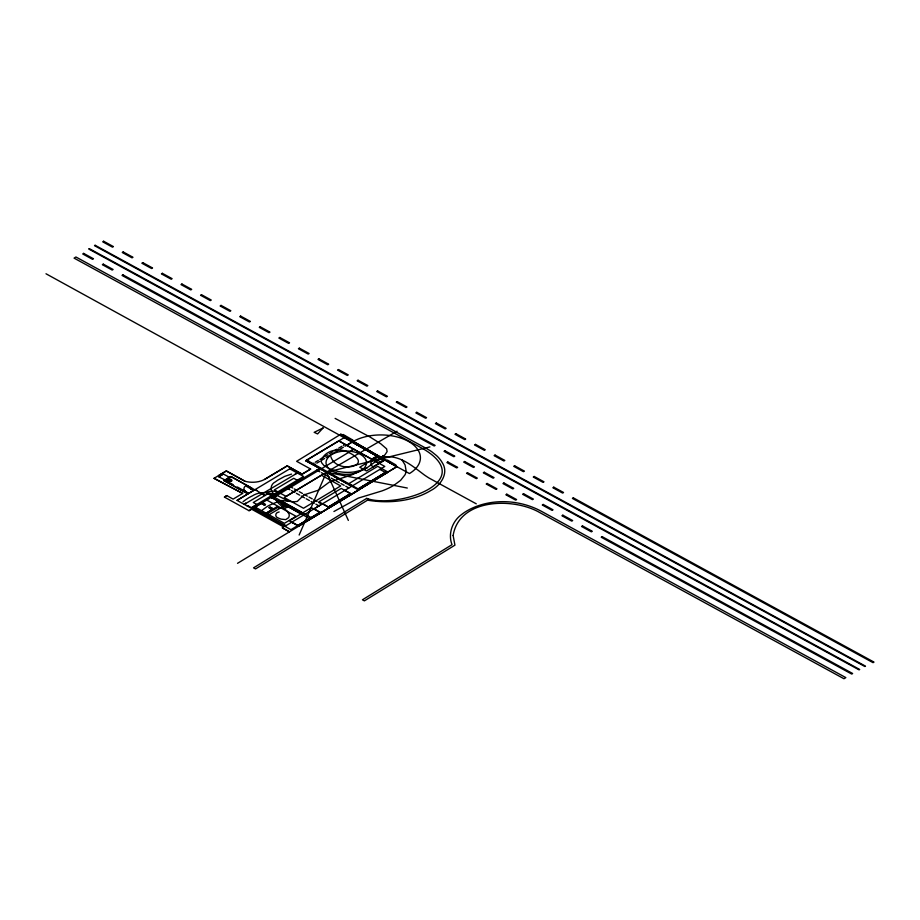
<?xml version="1.0" encoding="UTF-8"?>
<svg xmlns="http://www.w3.org/2000/svg" width="920" height="920" viewBox="0 0 920 920"><rect width="100%" height="100%" fill="white"/><g stroke="black" fill="none" stroke-linecap="round" stroke-linejoin="round"><path stroke-width="1.38" d="M299.149 535.026L326.485 472.201L397.06 431.227M243.064 501.722L245.203 500.066A52.175 30.118 0 0 1 252.367 495.868C263.925 488.635 277.495 494.902 287.937 501.124M262.119 510.186L266.892 506.713A41.618 24.023 0 0 1 269.537 505.206L279.99 500.767A8.786 5.071 0 0 1 282.175 500.56L293.813 501.86L297.309 501.411L304.002 494.891L318.504 490.141L329.383 482.046L351.118 475.145L367.034 467.831M372.358 459.551L376.993 456.262L352.303 441.922L353.257 441.37L352.199 441.91L376.694 456.09L377.683 455.515M372.45 459.574L377.085 456.274M374.67 458.562L381.018 462.231L372.979 466.911A10.281 5.934 0 0 1 372.876 459.839L378.683 455.722L385.399 459.597L366.471 470.971L359.754 467.233L378.028 456.262L384.755 460M379.822 469.361L386.423 473.006L385.434 472.454L358.179 488.957L359.225 489.497L348.76 483.69L377.683 466.336L388.148 472.144L320.7 512.854L311.397 507.644L289.409 520.835L298.77 526.033L358.719 490.107L305.785 460.69L338.847 440.887L372.876 459.85L378.396 455.929L340.745 434.194M372.968 459.862L378.476 455.952L340.86 434.205L296.631 461.311L310.672 469.062L302.162 474.156L287.258 465.876L264.488 479.469A17.261 9.97 0 0 1 244.846 481.229L226.331 470.948L218.523 475.628L219.708 476.203L223.33 474.007L229.517 477.365L230.92 476.525L254.759 489.773L237.049 500.388L250.884 508.012L303.554 476.456L289.696 468.809M333.925 511.508L358.214 498.134L381.823 490.969A61.571 35.546 0 0 0 394.128 485.15L400.545 480.412L405.007 474.823A30.601 17.664 0 0 0 406.134 470.936L405.099 464.979L401.971 459.839M320.93 512.716L314.111 508.783M366.678 498.398L253.552 567.858L255.518 568.928L367.517 500.169A66.516 38.398 0 0 0 381.857 501.653L384.296 501.71A61.272 35.374 0 0 0 417.116 496.857A62.479 36.075 0 0 0 430.916 490.452C440.668 485.495 449.167 473.144 442.232 462.645A56.752 32.763 0 0 0 436.632 455.676L431.779 451.766A61.203 35.34 0 0 0 426.063 448.293L75.923 256.99L74.06 258.117L424.212 449.431C478.457 482.574 395.577 509.036 366.678 498.398L369.081 499.778M265.443 504.608L262.188 502.803L265.512 504.585L264.511 505.172L261.257 503.378M248.894 493.304L245.663 491.602A8.096 4.681 0 0 1 245.617 485.841L250.539 488.681L251.62 488.048L230.92 476.525L224.031 480.666L247.871 493.902M247.33 506.103L247.94 505.747M328.371 507.058L350.52 493.591M358.236 488.968L385.434 472.454M329.866 506.448L349.634 494.454M359.685 488.37L384.721 473.179M298.391 525.837L319.033 513.303M328.911 507.322L351.084 493.867M358.731 489.233L384.905 473.294M359.927 488.508L385.928 472.73M299.541 525.136L320.286 512.578M360.168 488.635L385.216 473.455M237.532 563.316L396.945 466.624L385.158 459.804L379.166 463.346M229.413 477.399L224.008 480.642M224.48 497.03L226.906 495.569M315.215 462.254L318.332 460.368M319.895 459.436L323.012 457.562M333.971 450.995L337.088 449.121M338.652 448.19L341.791 446.303M316.825 463.151L319.953 461.276M321.517 460.345L324.645 458.459M335.593 451.904L338.721 450.018M340.285 449.075L343.413 447.2M219.064 475.928L221.961 474.191M237.13 500.353L289.788 468.797M305.785 460.69L344.413 437.506L396.899 466.659L358.271 489.842M346.748 445.28L353.257 441.37L344.977 446.269M268.099 493.66L253.287 502.515L257.025 504.528L251.597 507.782L247.871 505.781M310.58 469.073L302.07 474.168L287.155 465.888L264.58 479.447M223.433 473.972L221.524 473.857L213.98 478.342L242.684 493.396L233.139 499.111L226.826 495.604L224.388 497.076L249.044 510.703L251.585 509.174L283.751 526.999L282.313 527.861L289.455 531.829L282.359 527.838M311.098 517.558L290.938 529.667L252.793 508.461L271.331 497.341L272.642 498.065L274.263 497.087L272.964 496.374L319.631 468.395L326.485 472.201L407.307 488.037M249.044 510.703L251.654 509.139M252.793 508.461L261.326 503.343L264.58 505.149M275.758 496.179L352.303 450.202M429.916 446.924L326.485 472.201L286.12 496.397L274.321 489.911L293.744 478.296L297.229 480.24M273.309 508.921L270.055 507.115L269.111 507.679L272.377 509.484L263.844 514.591L272.308 509.507L269.042 507.702L269.986 507.138L273.24 508.944L276.736 506.862L277.725 507.403A7.831 4.519 0 0 0 287.143 507.368L282.336 504.608L283.348 504.022M338.778 440.887L384.801 466.451L284.855 526.332L264.753 515.165L277.725 507.403M371.726 459.149L377.027 455.963L353.751 442.508M313.777 508.99L322.471 503.769L329.394 507.587L351.578 494.143L341.262 488.416L318.952 501.803L329.268 507.529M219.155 475.893L222.065 474.156M218.787 476.755L222.513 474.49L221.421 473.892L226.331 470.948L244.95 481.206M324.587 456.619L327.727 454.744M329.279 453.801L332.407 451.938M326.209 457.516L329.337 455.653M330.889 454.71L334.029 452.835M219.604 476.238L218.684 476.79L226.803 480.838L224.928 480.102L224.112 480.608L244.823 492.119M311.972 464.186L313.639 463.185M343.355 445.36L345.023 444.36M313.593 465.083L315.261 464.094M244.731 492.154L245.755 491.567M245.835 503.435L295.722 474.018M268.145 515.257L283.659 506.092M218.868 475.732L221.823 474.03M219.408 476.031L222.375 474.329M226.469 479.228L228.125 478.262M227.113 479.596L228.781 478.641M342.194 435.034L343.148 434.481L353.016 440.174L352.061 440.726M352.912 442.278L353.878 441.726M353.395 442.635L354.487 442.083M365.159 449.374L366.125 448.81M376.786 456.101L377.775 455.538M386.469 460.586L387.423 460.034L395.922 464.945L394.956 465.497M299.644 524.515L318.734 513.498M299.862 524.941L318.987 513.912M231.23 480.976L230.92 481.091A1.276 0.736 0 0 1 230.322 481.125A1.633 0.943 0 0 1 229.804 481.022A2.104 1.219 0 0 1 229.287 480.803A1.173 0.678 0 0 1 229.264 479.86A1.173 0.678 0 0 1 230.92 479.849A1.587 0.92 0 0 1 231.288 480.113A1.805 1.046 0 0 1 231.472 480.389M279.174 511.945C274.85 512.359 274.517 517.259 278.668 518.178A14.812 8.556 0 0 0 281.186 519.133L285.729 519.639L288.558 517.695A12.661 7.314 0 0 0 289.075 514.188L287.224 511.232L276.793 501.687M291.559 474.087L284.797 476.341L278.173 479.918A59.627 34.419 0 0 0 275.425 481.838C269.135 484.817 270.043 493.074 276.437 495.42M380.983 457.895C397.9 452.893 412.01 465.808 424.511 475.065A136.045 78.545 0 0 0 429.019 478.032L476.261 503.815M230.908 479.481L228.976 478.584L227.033 479.734L228.654 480.826A3.783 2.185 0 0 0 229.459 481.16A2.679 1.552 0 0 0 230.242 481.332A1.874 1.081 0 0 0 231.035 481.321L231.828 480.838A1.886 1.092 0 0 0 231.84 480.378A2.978 1.725 0 0 0 231.495 479.883A2.817 1.633 0 0 0 230.92 479.481M335.122 418.404L370.058 437.034L380.661 443.704L386.596 448.834L387.124 451.593L384.928 454.859L366.769 467.969A31.199 18.009 0 0 1 360.835 470.396L354.867 471.81A26.806 15.479 0 0 1 349.726 472.328L347.909 472.374A28.405 16.399 0 0 1 336.478 471.074L334.581 470.568A33.373 19.262 0 0 1 329.222 468.602L323.771 465.347L321.678 462.772A12.742 7.36 0 0 1 321.275 460.195C325.657 449.707 339.779 447.476 349.117 452.697C376.015 465.853 336.26 474.823 330.889 456.711M359.363 488.221L360.421 488.773M358.834 488.6L359.823 489.141M349.979 493.959L350.98 494.511M349.335 494.327L350.382 494.868M339.503 500.319L340.503 500.871M329.567 506.333L330.613 506.862L330.108 506.586M299 524.883L300.035 525.412M291.709 522.215L298.839 526.136L297.896 525.573L319.78 512.29L320.747 512.842M46 273.769L409.434 473.558A39.571 22.839 0 0 0 408.158 441.243A39.571 22.839 0 0 0 352.176 442.025M298.471 525.216L299.46 525.757M291.755 522.203L298.873 526.113M319.539 468.395L322.621 470.097M333.983 476.422L337.237 478.227M338.859 479.136L342.125 480.941M321.436 472.707L324.691 474.501M326.301 475.41L329.555 477.204M340.929 483.541L344.172 485.334M294.354 488.945L297.608 490.739M308.971 497.076L312.225 498.87M313.846 499.778L317.101 501.572M315.893 504.171L318.975 505.873M296.401 493.338L299.655 495.144M301.277 496.041L304.531 497.846M282.313 503.504L281.014 502.78L282.704 501.779L305.072 514.222L303.439 515.2L271.296 497.352L272.573 498.088L276.023 496.328L274.183 497.11L266.512 492.706M352.061 442.094L377.027 455.963M371.956 480.642L372.933 481.183M344.77 490.406L351.578 494.143L350.577 493.603L328.428 507.046L329.406 507.598M329.026 506.678L330.016 507.23M268.019 493.695L312.075 518.109M281.083 502.757L282.382 503.481L281.37 504.068L282.405 504.585M266.8 500.066L296.067 516.316L284.395 523.33L255.116 507.069M242.604 493.43L214.084 478.308M252.724 508.484L284.935 526.309L264.81 515.142M305.681 460.69L319.631 468.395M348.622 484.553L351.681 486.254M316.733 470.085L319.815 471.799M345.793 486.243L348.864 487.945M318.722 502.481L321.781 504.183M289.673 486.335L292.733 488.037M286.844 488.025L289.915 489.727M271.331 497.341L309.488 518.558M250.539 488.681L253.667 490.429M226.55 480.999L233.289 484.748M237.325 486.99L244.018 490.716M308.269 461.023L350.808 484.84M324.254 471.005L327.497 472.822M329.13 473.719L332.361 475.525M343.747 481.838L346.99 483.655M331.177 478.112L334.42 479.918M336.053 480.815L339.308 482.632M299.23 491.648L302.461 493.453M304.106 494.35L307.337 496.156M291.548 490.624L294.791 492.43M306.164 498.755L309.407 500.56M311.041 501.457L314.284 503.263M250.631 488.647L253.759 490.394M267.34 515.499L284.165 524.894M255.346 508.817L263.108 513.153M384.951 472.742L385.94 473.294M384.399 473.018L385.388 473.57M384.468 473.041L384.962 473.317M318.527 513.038L319.55 513.567M385.077 459.793L396.876 466.601M353.878 442.359L377.2 455.803L352.785 441.646M376.671 457.148L383.203 460.92M372.876 459.85L379.005 463.392M256.577 490.59L263.453 494.557M354.234 442.221L377.522 455.676M319.194 512.659L320.148 513.21M308.821 518.949L309.787 519.49M220.087 474.72L221.156 475.341M326.485 472.201L348.346 520.409M266.501 492.694A9.005 5.198 0 0 1 279.174 492.614M453.134 535.497L454.928 545.158L364.389 600.863L362.422 599.806L452.007 544.674C447.81 533.818 452.329 521.157 461.656 514.487A57.891 33.419 0 0 1 474.789 507.023C496.11 498.433 521.168 500.411 541.305 511.255L845.848 677.615L843.985 678.753L539.419 512.382C513.245 497.409 459.183 498.26 453.134 535.497M382.72 455.653L382.375 457.125L384.94 456.941L382.72 455.653M323.07 427.984L317.596 433.929L314.18 432.331L323.07 427.984M353.855 449.259L352.015 450.053L353.855 449.259M245.582 503.286L244.271 504.378L246.111 503.596L245.582 503.286M297.298 473.087L295.458 473.869L297.298 473.087M267.858 515.108L266.547 516.189L268.398 515.407L267.858 515.108M285.246 505.16L283.394 505.931L285.246 505.16M89.332 248.63L88.711 249.009L859.073 669.863L859.694 669.484L89.332 248.63M95.128 245.283L94.507 245.663L864.869 666.517L865.49 666.149L95.128 245.283M83.651 253.391L82.719 253.966L92.54 259.325L93.472 258.761L83.651 253.391M103.626 241.247L102.695 241.81L112.481 247.158L113.413 246.594L103.626 241.247M103.293 264.132L102.361 264.695L112.194 270.066L113.114 269.491L103.293 264.132M123.199 251.942L122.268 252.505L132.054 257.853L132.986 257.278L123.199 251.942M142.773 262.625L141.841 263.2L151.627 268.548L152.559 267.973L142.773 262.625M122.946 274.861L122.015 275.425L434.205 445.981L435.137 445.418L122.946 274.861M162.345 273.32L161.414 273.884L171.201 279.231L172.132 278.668L162.345 273.32M181.918 284.015L180.987 284.579L190.773 289.926L191.705 289.363L181.918 284.015M201.48 294.71L200.56 295.274L210.346 300.622L211.266 300.046L201.48 294.71M221.053 305.394L220.121 305.969L229.908 311.305L230.839 310.741L221.053 305.394M240.626 316.089L239.694 316.652L249.481 322L250.412 321.436L240.626 316.089M260.199 326.784L259.267 327.347L269.054 332.695L269.986 332.131L260.199 326.784M279.772 337.467L278.84 338.042L288.627 343.39L289.558 342.815L279.772 337.467M299.345 348.162L298.413 348.726L308.2 354.073L309.131 353.51L299.345 348.162M318.906 358.857L317.986 359.421L327.773 364.768L328.693 364.205L318.906 358.857M338.479 369.553L337.548 370.116L347.334 375.463L348.266 374.888L338.479 369.553M358.053 380.236L357.121 380.811L366.907 386.147L367.839 385.584L358.053 380.236M377.625 390.931L376.694 391.494L386.48 396.842L387.412 396.278L377.625 390.931M397.198 401.626L396.267 402.19L406.053 407.537L406.985 406.973L397.198 401.626M416.772 412.309L415.84 412.884L425.626 418.232L426.558 417.657L416.772 412.309M436.333 423.004L435.413 423.579L445.199 428.916L446.119 428.352L436.333 423.004M455.906 433.699L454.974 434.263L464.761 439.61L465.692 439.047L455.906 433.699M444.958 450.777L444.026 451.352L453.859 456.711L454.779 456.147L444.958 450.777M475.479 444.394L474.547 444.958L484.334 450.305L485.265 449.742L475.479 444.394M447.833 461.989L446.901 462.565L456.722 467.923L457.654 467.36L447.833 461.989M464.611 461.518L463.68 462.081L473.501 467.452L474.433 466.877L464.611 461.518M495.052 455.078L494.12 455.653L503.907 461L504.838 460.425L495.052 455.078M467.486 472.73L466.555 473.294L476.376 478.664L477.308 478.089L467.486 472.73M484.253 472.247L483.322 472.811L493.154 478.181L494.074 477.618L484.253 472.247M514.625 465.773L513.693 466.336L523.48 471.684L524.411 471.12L514.625 465.773M487.128 483.46L486.197 484.023L496.029 489.394L496.949 488.83L487.128 483.46M503.907 482.977L502.975 483.552L512.797 488.922L513.728 488.347L503.907 482.977M534.198 476.468L533.266 477.031L543.053 482.379L543.984 481.815L534.198 476.468M506.782 494.19L505.85 494.764L515.672 500.123L516.603 499.56L506.782 494.19M523.549 493.718L522.617 494.281L532.45 499.652L533.381 499.088L523.549 493.718M553.759 487.163L552.839 487.726L562.626 493.074L563.546 492.499L553.759 487.163M543.202 504.447L542.271 505.022L552.092 510.381L553.023 509.818L543.202 504.447M573.332 497.846L572.401 498.421L873.068 662.676L874 662.101L573.332 497.846M562.844 515.188L561.924 515.752L571.745 521.122L572.677 520.547L562.844 515.188M582.498 525.918L581.566 526.481L591.387 531.852L592.319 531.288L582.498 525.918M602.14 536.647L601.22 537.222L851.724 674.072L852.644 673.509L602.14 536.647M308.545 460.862L306.647 460.115L308.545 460.862M263.35 513.003L262.832 513.314L264.73 514.061L263.35 513.003M267.605 515.327L265.719 514.591L267.605 515.327M284.43 524.733L283.912 525.055L285.786 525.803L284.43 524.733M321.413 475.226L284.222 497.547L303.508 508.254L340.699 485.932L321.413 475.226M244.271 490.567L243.754 490.866L245.64 491.613L244.271 490.567M256.841 490.429L254.978 489.67L256.841 490.429M263.729 494.408L263.189 494.718L265.063 495.489L263.729 494.408M255.599 508.668L253.724 507.909L255.599 508.668M351.06 484.69L350.531 485.001L352.406 485.76L351.06 484.69M335.823 472.696A20.217 11.672 0 0 0 366.459 462.909A20.217 11.672 0 0 0 336.455 452.479A20.217 11.672 0 0 0 335.823 472.696"/></g></svg>
